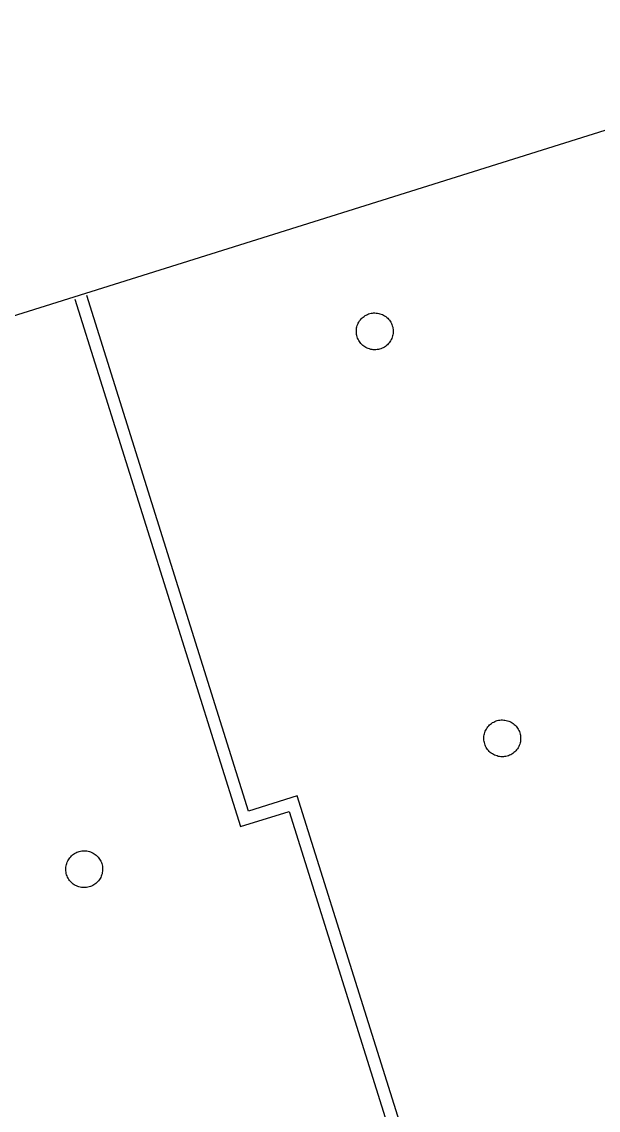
# Model space of a CAD drawing. Header units: inches. Extents: x 1826483.9 to 1826556.4, y 5114755.1 to 5114802.9.
# Drawn here: x 1826517.29 to 1826526.78, y 5114765.24 to 5114783.15 of the extents above; entities that cross this region are included whole.
import ezdxf

# ---------------------------------------------------------------- set-up
doc = ezdxf.new("R2010")
doc.units = ezdxf.units.IN
doc.header["$MEASUREMENT"] = 0

msp = doc.modelspace()

# ---------------------------------------------------------------- linework, layer by layer
for points in [[(1826483.851, 5114802.868), (1826503.535, 5114795.913), (1826509.785, 5114776.002), (1826535.248, 5114783.993), (1826556.355, 5114773.091), (1826498.825, 5114755.069), (1826483.851, 5114802.868)], [(1826521.02, 5114770.161), (1826518.357, 5114778.647)], [(1826518.162, 5114778.588), (1826520.886, 5114769.907)], [(1826523.386, 5114778.148), (1826523.392, 5114778.128), (1826523.396, 5114778.107), (1826523.399, 5114778.086), (1826523.4, 5114778.065), (1826523.4, 5114778.043), (1826523.398, 5114778.022), (1826523.395, 5114778.001), (1826523.39, 5114777.981), (1826523.384, 5114777.961), (1826523.377, 5114777.941), (1826523.368, 5114777.921), (1826523.358, 5114777.903), (1826523.346, 5114777.885), (1826523.334, 5114777.868), (1826523.32, 5114777.852), (1826523.305, 5114777.837), (1826523.289, 5114777.823), (1826523.273, 5114777.81), (1826523.255, 5114777.798), (1826523.236, 5114777.788), (1826523.217, 5114777.779), (1826523.198, 5114777.771), (1826523.177, 5114777.765), (1826523.157, 5114777.76), (1826523.136, 5114777.756), (1826523.115, 5114777.754), (1826523.094, 5114777.754), (1826523.073, 5114777.755), (1826523.052, 5114777.757), (1826523.031, 5114777.761), (1826523.01, 5114777.767), (1826522.99, 5114777.773), (1826522.971, 5114777.781), (1826522.952, 5114777.791), (1826522.934, 5114777.802), (1826522.916, 5114777.814), (1826522.9, 5114777.827), (1826522.884, 5114777.841), (1826522.869, 5114777.857), (1826522.856, 5114777.873), (1826522.844, 5114777.89), (1826522.833, 5114777.908), (1826522.823, 5114777.927), (1826522.815, 5114777.946), (1826522.808, 5114777.966), (1826522.802, 5114777.987), (1826522.798, 5114778.007), (1826522.795, 5114778.028), (1826522.794, 5114778.05), (1826522.794, 5114778.071), (1826522.796, 5114778.092), (1826522.799, 5114778.113), (1826522.803, 5114778.133), (1826522.809, 5114778.154), (1826522.817, 5114778.174), (1826522.826, 5114778.193), (1826522.836, 5114778.211), (1826522.847, 5114778.229), (1826522.86, 5114778.246), (1826522.874, 5114778.262), (1826522.888, 5114778.277), (1826522.904, 5114778.291), (1826522.921, 5114778.304), (1826522.939, 5114778.316), (1826522.957, 5114778.326), (1826522.976, 5114778.335), (1826522.996, 5114778.343), (1826523.016, 5114778.349), (1826523.037, 5114778.354), (1826523.058, 5114778.358), (1826523.079, 5114778.36), (1826523.1, 5114778.36), (1826523.121, 5114778.359), (1826523.142, 5114778.357), (1826523.163, 5114778.353), (1826523.183, 5114778.348), (1826523.203, 5114778.341), (1826523.223, 5114778.333), (1826523.242, 5114778.323), (1826523.26, 5114778.313), (1826523.277, 5114778.301), (1826523.294, 5114778.287), (1826523.31, 5114778.273), (1826523.324, 5114778.258), (1826523.338, 5114778.241), (1826523.35, 5114778.224), (1826523.361, 5114778.206), (1826523.371, 5114778.187), (1826523.379, 5114778.168), (1826523.386, 5114778.148)], [(1826525.485, 5114771.45), (1826525.491, 5114771.43), (1826525.495, 5114771.409), (1826525.498, 5114771.388), (1826525.499, 5114771.367), (1826525.499, 5114771.346), (1826525.497, 5114771.324), (1826525.494, 5114771.304), (1826525.489, 5114771.283), (1826525.483, 5114771.263), (1826525.476, 5114771.243), (1826525.467, 5114771.224), (1826525.457, 5114771.205), (1826525.446, 5114771.187), (1826525.433, 5114771.17), (1826525.419, 5114771.154), (1826525.404, 5114771.139), (1826525.389, 5114771.125), (1826525.372, 5114771.112), (1826525.354, 5114771.1), (1826525.336, 5114771.09), (1826525.317, 5114771.081), (1826525.297, 5114771.073), (1826525.277, 5114771.067), (1826525.256, 5114771.062), (1826525.235, 5114771.059), (1826525.214, 5114771.057), (1826525.193, 5114771.056), (1826525.172, 5114771.057), (1826525.151, 5114771.059), (1826525.13, 5114771.063), (1826525.11, 5114771.069), (1826525.089, 5114771.075), (1826525.07, 5114771.083), (1826525.051, 5114771.093), (1826525.033, 5114771.104), (1826525.015, 5114771.116), (1826524.999, 5114771.129), (1826524.983, 5114771.143), (1826524.969, 5114771.159), (1826524.955, 5114771.175), (1826524.943, 5114771.192), (1826524.932, 5114771.21), (1826524.922, 5114771.229), (1826524.914, 5114771.248), (1826524.907, 5114771.268), (1826524.901, 5114771.289), (1826524.897, 5114771.31), (1826524.894, 5114771.331), (1826524.893, 5114771.352), (1826524.893, 5114771.373), (1826524.895, 5114771.394), (1826524.898, 5114771.415), (1826524.903, 5114771.435), (1826524.909, 5114771.456), (1826524.916, 5114771.476), (1826524.925, 5114771.495), (1826524.935, 5114771.513), (1826524.946, 5114771.531), (1826524.959, 5114771.548), (1826524.973, 5114771.564), (1826524.988, 5114771.579), (1826525.003, 5114771.593), (1826525.02, 5114771.606), (1826525.038, 5114771.618), (1826525.056, 5114771.628), (1826525.075, 5114771.637), (1826525.095, 5114771.645), (1826525.115, 5114771.651), (1826525.136, 5114771.656), (1826525.157, 5114771.66), (1826525.178, 5114771.662), (1826525.199, 5114771.662), (1826525.22, 5114771.661), (1826525.241, 5114771.659), (1826525.262, 5114771.655), (1826525.283, 5114771.65), (1826525.303, 5114771.643), (1826525.322, 5114771.635), (1826525.341, 5114771.625), (1826525.359, 5114771.615), (1826525.377, 5114771.603), (1826525.393, 5114771.589), (1826525.409, 5114771.575), (1826525.423, 5114771.56), (1826525.437, 5114771.543), (1826525.449, 5114771.526), (1826525.46, 5114771.508), (1826525.47, 5114771.489), (1826525.478, 5114771.47), (1826525.485, 5114771.45)], [(1826521.82, 5114770.413), (1826521.02, 5114770.161)], [(1826524.045, 5114763.324), (1826521.82, 5114770.413)], [(1826520.886, 5114769.907), (1826521.687, 5114770.158)], [(1826521.687, 5114770.158), (1826523.85, 5114763.263)], [(1826518.603, 5114769.297), (1826518.609, 5114769.276), (1826518.613, 5114769.255), (1826518.616, 5114769.234), (1826518.617, 5114769.213), (1826518.617, 5114769.192), (1826518.615, 5114769.171), (1826518.612, 5114769.15), (1826518.607, 5114769.129), (1826518.601, 5114769.109), (1826518.594, 5114769.089), (1826518.585, 5114769.07), (1826518.575, 5114769.052), (1826518.564, 5114769.034), (1826518.551, 5114769.017), (1826518.537, 5114769.001), (1826518.522, 5114768.986), (1826518.506, 5114768.972), (1826518.49, 5114768.959), (1826518.472, 5114768.947), (1826518.454, 5114768.937), (1826518.434, 5114768.928), (1826518.415, 5114768.92), (1826518.395, 5114768.914), (1826518.374, 5114768.909), (1826518.353, 5114768.905), (1826518.332, 5114768.903), (1826518.311, 5114768.903), (1826518.29, 5114768.904), (1826518.269, 5114768.906), (1826518.248, 5114768.91), (1826518.227, 5114768.915), (1826518.207, 5114768.922), (1826518.188, 5114768.93), (1826518.169, 5114768.94), (1826518.151, 5114768.95), (1826518.133, 5114768.962), (1826518.117, 5114768.975), (1826518.101, 5114768.99), (1826518.087, 5114769.005), (1826518.073, 5114769.022), (1826518.061, 5114769.039), (1826518.05, 5114769.057), (1826518.04, 5114769.076), (1826518.032, 5114769.095), (1826518.025, 5114769.115), (1826518.019, 5114769.135), (1826518.015, 5114769.156), (1826518.012, 5114769.177), (1826518.011, 5114769.198), (1826518.011, 5114769.219), (1826518.013, 5114769.241), (1826518.016, 5114769.261), (1826518.02, 5114769.282), (1826518.027, 5114769.302), (1826518.034, 5114769.322), (1826518.043, 5114769.341), (1826518.053, 5114769.36), (1826518.064, 5114769.378), (1826518.077, 5114769.395), (1826518.091, 5114769.411), (1826518.106, 5114769.426), (1826518.121, 5114769.44), (1826518.138, 5114769.453), (1826518.156, 5114769.465), (1826518.174, 5114769.475), (1826518.193, 5114769.484), (1826518.213, 5114769.492), (1826518.233, 5114769.498), (1826518.254, 5114769.503), (1826518.275, 5114769.506), (1826518.296, 5114769.508), (1826518.317, 5114769.509), (1826518.338, 5114769.508), (1826518.359, 5114769.506), (1826518.38, 5114769.502), (1826518.4, 5114769.496), (1826518.42, 5114769.49), (1826518.44, 5114769.482), (1826518.459, 5114769.472), (1826518.477, 5114769.461), (1826518.495, 5114769.449), (1826518.511, 5114769.436), (1826518.527, 5114769.422), (1826518.541, 5114769.406), (1826518.555, 5114769.39), (1826518.567, 5114769.373), (1826518.578, 5114769.355), (1826518.588, 5114769.336), (1826518.596, 5114769.317), (1826518.603, 5114769.297)]]:
    msp.add_lwpolyline(points)

doc.saveas('drawing.dxf')
